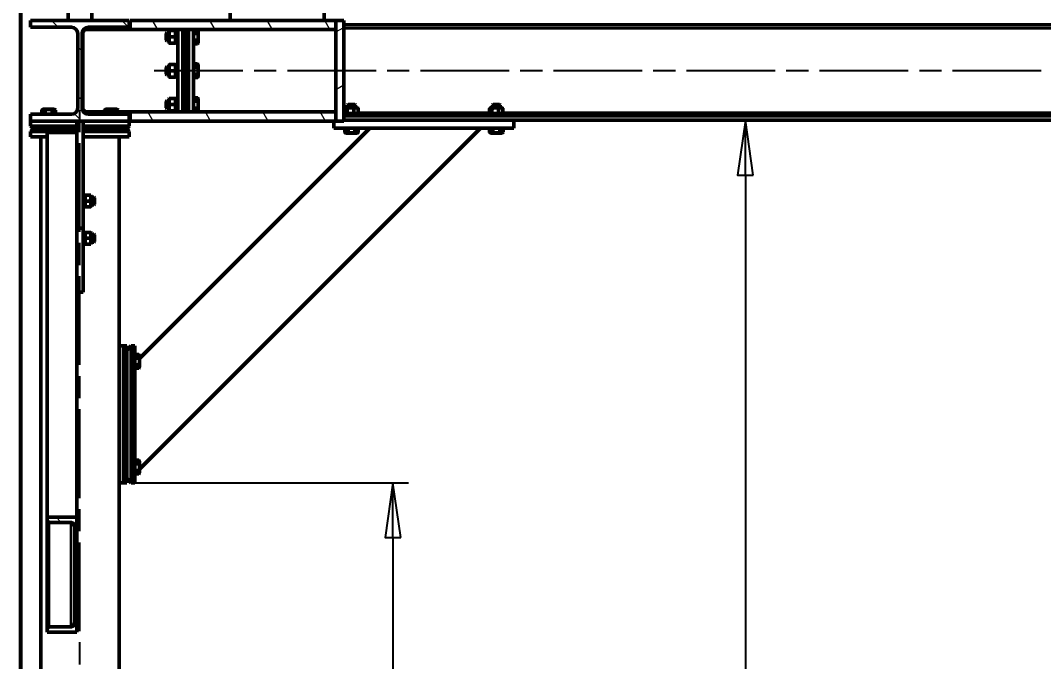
# Model space of a CAD drawing. Header units: millimetres. Extents: x 0 to 25230, y 0 to 17820.
# Drawn here: x 1713 to 3674, y 5081 to 6310 of the extents above; entities that cross this region are included whole.
import ezdxf

# ---------------------------------------------------------------- set-up
doc = ezdxf.new("R2010")
doc.units = ezdxf.units.MM
doc.header["$LTSCALE"] = 30
doc.linetypes.add('CHAIN', pattern=[0.7087, 0.4724, -0.0591, 0.1181, -0.0591])
for name, color, linetype, lineweight in [('Видимые тонкие (ГОСТ)', 7, 'Continuous', 35), ('Видимый контур (ГОСТ)', 7, 'Continuous', 50), ('Осевая линия (ГОСТ)', 7, 'Continuous', 25), ('Размер (ГОСТ)', 7, 'Continuous', 25), ('Штриховка (ГОСТ)', 7, 'Continuous', 18)]:
    doc.layers.add(name, color=color, linetype=linetype, lineweight=lineweight)
doc.styles.add('Обычный текст (ГОСТ)', font='GOST Common Italic.ttf')
doc.dimstyles.new('Обычный (ГОСТ)', dxfattribs={"dimscale": 30, "dimtxt": 3.5, "dimasz": 3.5, "dimexe": 1, "dimexo": 0, "dimgap": 0.5, "dimtad": 1, "dimrnd": 1e-08, "dimtxsty": 'Обычный текст (ГОСТ)', "dimblk": 'Filled-1', "dimcen": 0.09, "dimdle": 15, "dimclrd": 256, "dimclre": 256, "dimclrt": 256, "dimazin": 2, "dimtfac": 0.714286, "dimtdec": 3, "dimtmove": 0, "dimatfit": 3, "dimfxl": 1, "dimtolj": 1, "dimlwd": 25, "dimlwe": 25, "dimarcsym": 0})
pattern_1 = [(135.0002, (0, 0), (-67.3517, -67.3522), [])]
pattern_2 = [(120.0002, (0, 0), (-82.4888, -47.6253), [])]
pattern_3 = [(150.0002, (0, 0), (-47.6246, -82.4891), [])]

# ---------------------------------------------------------------- blocks, each defined once
blk = doc.blocks.new('Filled-1')
at = {"color": 0}
for p, q in [((0, 0), (-1, 0.143)), ((-1, 0.143), (-1, -0.143)), ((-1, 0), (0, 0)), ((-1, -0.143), (0, 0))]:
    blk.add_line(p, q, dxfattribs=at)
at = {"color": 0, "flags": 128}
blk.add_lwpolyline([(-1, -0.143), (0, 0), (-1, 0.143), (-1, -0.143)], dxfattribs=at)
at = {"color": 0}
blk.add_solid([(-1, -0.143), (0, 0), (-1, 0.143), (-1, -0.143)], dxfattribs=at)
blk = doc.blocks.new('*D28')
at = {"layer": 'Defpoints', "color": 0, "linetype": 'Continuous', "transparency": 16777216}
for p in [(3102.7, 6118.3), (1977.3, 3159.6), (3102.7, 3159.6)]:
    blk.add_point(p, dxfattribs=at)
at = {"layer": 'Размер (ГОСТ)', "linetype": 'Continuous', "lineweight": 25, "transparency": 16777216}
for p, q in [((3102.7, 6013.3), (3102.7, 3264.6)), ((1977.3, 3159.6), (3132.7, 3159.6))]:
    blk.add_line(p, q, dxfattribs=at)
at = {"layer": 'Размер (ГОСТ)', "linetype": 'Continuous', "lineweight": 25, "transparency": 16777216, "xscale": 105, "yscale": 105, "zscale": 105}
for p, rotation in [((3102.7, 6118.3), 90), ((3102.7, 3159.6), 270)]:
    blk.add_blockref('Filled-1', p, dxfattribs=dict(at, rotation=rotation))
at = {"layer": 'Размер (ГОСТ)', "linetype": 'Continuous', "lineweight": 25, "transparency": 16777216, "insert": (2982.7, 4482.4), "char_height": 105, "attachment_point": 1, "rotation": 90, "style": 'Обычный текст (ГОСТ)'}
blk.add_mtext('\\A1;3945', dxfattribs=at)
blk = doc.blocks.new('*D29')
at = {"layer": 'Defpoints', "color": 0, "linetype": 'Continuous', "transparency": 16777216}
for p in [(1932.3, 5423.8), (1977.3, 3159.6), (2427.3, 3159.6)]:
    blk.add_point(p, dxfattribs=at)
at = {"layer": 'Размер (ГОСТ)', "linetype": 'Continuous', "lineweight": 25, "transparency": 16777216}
for p, q in [((1932.3, 5423.8), (2457.3, 5423.8)), ((2427.3, 5318.8), (2427.3, 3264.6)), ((1977.3, 3159.6), (2457.3, 3159.6))]:
    blk.add_line(p, q, dxfattribs=at)
at = {"layer": 'Размер (ГОСТ)', "linetype": 'Continuous', "lineweight": 25, "transparency": 16777216, "xscale": 105, "yscale": 105, "zscale": 105}
for p, rotation in [((2427.3, 5423.8), 90), ((2427.3, 3159.6), 270)]:
    blk.add_blockref('Filled-1', p, dxfattribs=dict(at, rotation=rotation))
at = {"layer": 'Размер (ГОСТ)', "linetype": 'Continuous', "lineweight": 25, "transparency": 16777216, "insert": (2307.3, 4151.2), "char_height": 105, "attachment_point": 1, "rotation": 90, "style": 'Обычный текст (ГОСТ)'}
blk.add_mtext('\\A1;3019', dxfattribs=at)

msp = doc.modelspace()

# ---------------------------------------------------------------- hatches: boundary and pattern name
at = {"layer": 'Штриховка (ГОСТ)'}
h = msp.add_hatch(dxfattribs=at)
h.set_pattern_fill('ANSI31', color=256, scale=762, angle=105.0002455, style=0)
h.set_pattern_definition(pattern_3)
edge = h.paths.add_edge_path()
edge.add_line((2130.7206, 6369.1184), (2133.2331, 6369.1184))
edge.add_line((2133.2331, 6369.1184), (2135.5957, 6369.1184))
edge.add_line((2135.5957, 6369.1184), (2136.2958, 6369.1184))
edge.add_line((2136.2958, 6369.1184), (2137.0956, 6369.1184))
edge.add_line((2137.0956, 6369.1184), (2137.0956, 6373.3184))
edge.add_line((2137.0956, 6373.3184), (2115.3456, 6373.3184))
edge.add_line((2115.3456, 6373.3184), (2115.3456, 6309.5684))
edge.add_line((2115.3456, 6309.5684), (2122.7827, 6309.5684))
edge.add_ellipse((2118.3456, 6310.3184), major_axis=(0.75, 4.4371), ratio=1, start_angle=270, end_angle=279.5940682)
edge.add_line((2122.8456, 6310.3184), (2122.8456, 6361.2434))
edge.add_ellipse((2130.7206, 6361.2434), major_axis=(0, 7.875), ratio=1, start_angle=0, end_angle=90, ccw=False)
h = msp.add_hatch(dxfattribs=at)
h.set_pattern_fill('ANSI31', color=256, scale=762, angle=105.0002455, style=0)
h.set_pattern_definition(pattern_3)
edge = h.paths.add_edge_path()
edge.add_line((2277.4581, 6369.1184), (2279.9706, 6369.1184))
edge.add_ellipse((2279.9706, 6361.2434), major_axis=(7.875, 0), ratio=1, start_angle=0, end_angle=90, ccw=False)
edge.add_line((2287.8456, 6361.2434), (2287.8456, 6310.3184))
edge.add_ellipse((2292.3456, 6310.3184), major_axis=(0, -4.5), ratio=1, start_angle=270, end_angle=279.5940682)
edge.add_line((2287.9086, 6309.5684), (2295.3456, 6309.5684))
edge.add_line((2295.3456, 6309.5684), (2295.3456, 6373.3184))
edge.add_line((2295.3456, 6373.3184), (2273.5956, 6373.3184))
edge.add_line((2273.5956, 6373.3184), (2273.5956, 6369.1184))
edge.add_line((2273.5956, 6369.1184), (2277.4581, 6369.1184))
h = msp.add_hatch(dxfattribs=at)
h.set_pattern_fill('ANSI31', color=256, scale=762, angle=14.9999778, style=0)
h.set_pattern_definition([(60, (0, 0), (-82.4889, 47.625), [])])
h.paths.add_polyline_path([(1804.8456, 6309.5684), (1849.8456, 6309.5684), (1849.8456, 6350.8184), (1804.8456, 6350.8184)])
h = msp.add_hatch(dxfattribs=at)
h.set_pattern_fill('ANSI31', color=256, scale=762, angle=90.0002105, style=0)
h.set_pattern_definition(pattern_1)
edge = h.paths.add_edge_path()
edge.add_line((1732.8456, 6129.9434), (1732.8456, 6116.8184))
edge.add_line((1732.8456, 6116.8184), (1921.8456, 6116.8184))
edge.add_line((1921.8456, 6116.8184), (1921.8456, 6129.9434))
edge.add_line((1921.8456, 6129.9434), (1843.4706, 6129.9434))
edge.add_ellipse((1843.4706, 6141.9434), major_axis=(-12, 0), ratio=1, start_angle=0, end_angle=90, ccw=False)
edge.add_line((1831.4706, 6141.9434), (1831.4706, 6284.4434))
edge.add_ellipse((1843.4706, 6284.4434), major_axis=(0, 12), ratio=1, start_angle=0, end_angle=90, ccw=False)
edge.add_line((1843.4706, 6296.4434), (1921.8456, 6296.4434))
edge.add_line((1921.8456, 6296.4434), (1921.8456, 6309.5684))
edge.add_line((1921.8456, 6309.5684), (1732.8456, 6309.5684))
edge.add_line((1732.8456, 6309.5684), (1732.8456, 6296.4434))
edge.add_line((1732.8456, 6296.4434), (1811.2206, 6296.4434))
edge.add_ellipse((1811.2206, 6284.4434), major_axis=(12, 0), ratio=1, start_angle=0, end_angle=90, ccw=False)
edge.add_line((1823.2206, 6284.4434), (1823.2206, 6141.9434))
edge.add_ellipse((1811.2206, 6141.9434), major_axis=(0, -12), ratio=1, start_angle=0, end_angle=90, ccw=False)
edge.add_line((1811.2206, 6129.9434), (1732.8456, 6129.9434))
h = msp.add_hatch(dxfattribs=at)
h.set_pattern_fill('ANSI31', color=256, scale=762, angle=75.0001754, style=0)
h.set_pattern_definition(pattern_2)
h.paths.add_polyline_path([(1838.9706, 6294.9434), (1836.1255, 6292.0983), (2317.8456, 6292.0983), (2317.8456, 6309.5684), (2295.3456, 6309.5684), (2287.9086, 6309.5684), (2122.7827, 6309.5684), (2115.3456, 6309.5684), (1923.3456, 6309.5684), (1923.3456, 6294.9434)])
h = msp.add_hatch(dxfattribs=at)
h.set_pattern_fill('ANSI31', color=256, scale=762, angle=-14.9999778, style=0)
h.set_pattern_definition([(30, (0, 0), (-47.625, 82.4889), [])])
h.paths.add_polyline_path([(2317.8456, 6116.8184), (2332.8456, 6116.8184), (2332.8456, 6309.5684), (2317.8456, 6309.5684), (2317.8456, 6292.0983), (2317.8456, 6134.2885)])
h = msp.add_hatch(dxfattribs=at)
h.set_pattern_fill('ANSI31', color=256, scale=762, angle=75.0001754, style=0)
h.set_pattern_definition(pattern_2)
h.paths.add_polyline_path([(2317.8456, 6134.2885), (1836.1255, 6134.2885), (1838.9706, 6131.4434), (1923.3456, 6131.4434), (1923.3456, 6116.8184), (2317.8456, 6116.8184)])
h = msp.add_hatch(dxfattribs=at)
h.set_pattern_fill('ANSI31', color=256, scale=762, angle=90.0002105, style=0)
h.set_pattern_definition(pattern_1)
edge = h.paths.add_edge_path()
edge.add_line((1817.4456, 5337.3079), (1817.4456, 5158.0553))
edge.add_ellipse((1810.3206, 5158.0553), major_axis=(0, -10.4472), ratio=0.68199836, start_angle=0, end_angle=90, ccw=False)
edge.add_line((1810.3206, 5147.608), (1768.4706, 5147.608))
edge.add_ellipse((1768.4706, 5141.5596), major_axis=(0, -6.0484), ratio=0.68199836, start_angle=180, end_angle=270)
edge.add_line((1764.3456, 5141.5596), (1764.3456, 5137.7106))
edge.add_line((1764.3456, 5137.7106), (1821.3456, 5137.7106))
edge.add_line((1821.3456, 5137.7106), (1821.3456, 5357.6525))
edge.add_line((1821.3456, 5357.6525), (1764.3456, 5357.6525))
edge.add_line((1764.3456, 5357.6525), (1764.3456, 5353.8035))
edge.add_ellipse((1768.4706, 5353.8035), major_axis=(0, 6.0484), ratio=0.68199836, start_angle=90, end_angle=180)
edge.add_line((1768.4706, 5347.7551), (1810.3206, 5347.7551))
edge.add_ellipse((1810.3206, 5337.3079), major_axis=(0, 10.4472), ratio=0.68199836, start_angle=270, end_angle=360, ccw=False)

# ---------------------------------------------------------------- linework, layer by layer
at = {"layer": 'Видимые тонкие (ГОСТ)'}
for p, q in [((2332.8456, 6294.9434), (6646.8456, 6294.9434)), ((2332.8456, 6132.9434), (2335.0569, 6132.9434)), ((2360.6343, 6132.9434), (2612.5569, 6132.9434)), ((2638.1343, 6132.9434), (6646.8456, 6132.9434)), ((1768.4706, 5147.608), (1768.4706, 5347.7551)), ((1810.3206, 5147.608), (1810.3206, 5347.7551))]:
    msp.add_line(p, q, dxfattribs=at)
at = {"layer": 'Видимый контур (ГОСТ)'}
for p, q in [((1713.3456, 6614.8184), (1713.3456, 4141.0996)), ((1714.0956, 4159.8496), (1714.0956, 6574.209)), ((2115.3456, 6373.3184), (2115.3456, 6309.5684)), ((2295.3456, 6309.5684), (2295.3456, 6373.3184)), ((1804.8456, 6350.8184), (1804.8456, 6309.5684)), ((1849.8456, 6309.5684), (1849.8456, 6350.8184)), ((1921.8456, 6309.5684), (1732.8456, 6309.5684)), ((1732.8456, 6309.5684), (1732.8456, 6296.4434)), ((1732.8456, 6296.4434), (1811.2206, 6296.4434)), ((1804.8456, 6309.5684), (1849.8456, 6309.5684)), ((1838.9706, 6294.9434), (1836.1255, 6292.0983)), ((1923.3456, 6294.9434), (1838.9706, 6294.9434)), ((1843.4706, 6296.4434), (1921.8456, 6296.4434)), ((1921.8456, 6296.4434), (1921.8456, 6309.5684)), ((2317.8456, 6309.5684), (1923.3456, 6309.5684)), ((1923.3456, 6309.5684), (1923.3456, 6294.9434)), ((2115.3456, 6309.5684), (2122.7827, 6309.5684)), ((2287.9086, 6309.5684), (2295.3456, 6309.5684)), ((2317.8456, 6292.0983), (2317.8456, 6309.5684)), ((2332.8456, 6309.5684), (2317.8456, 6309.5684)), ((2317.8456, 6309.5684), (2317.8456, 6116.8184)), ((2332.8456, 6116.8184), (2332.8456, 6309.5684)), ((2332.8456, 6300.9434), (6646.8456, 6300.9434)), ((1823.2206, 6284.4434), (1823.2206, 6141.9434)), ((1831.4706, 6141.9434), (1831.4706, 6284.4434)), ((1837.6255, 6292.0983), (1832.9706, 6287.4434)), ((1832.9706, 6138.9434), (1832.9706, 6287.4434)), ((1836.1255, 6292.0983), (2317.8456, 6292.0983)), ((1992.3456, 6284.3184), (1993.5956, 6285.5684)), ((1992.3456, 6271.8184), (1992.3456, 6284.3184)), ((1993.5956, 6285.5684), (1993.5956, 6270.5684)), ((1997.5956, 6285.5684), (1993.5956, 6285.5684)), ((1997.5956, 6288.8684), (1998.2884, 6290.0684)), ((1997.5956, 6288.8684), (1997.5956, 6267.2684)), ((1998.2884, 6290.0684), (1999.3602, 6290.0684)), ((2009.331, 6290.0684), (1999.3602, 6290.0684)), ((2009.331, 6278.0684), (1999.3602, 6278.0684)), ((2009.331, 6290.0684), (2010.4028, 6290.0684)), ((2011.0956, 6288.8684), (2010.4028, 6290.0684)), ((2011.0956, 6289.4813), (2011.0956, 6266.6309)), ((2013.1562, 6289.5059), (2014.8456, 6289.5059)), ((2014.8456, 6134.2885), (2014.8456, 6292.0983)), ((2024.5956, 6292.0983), (2024.5956, 6134.2885)), ((2029.8456, 6134.2885), (2029.8456, 6292.0983)), ((2029.8456, 6292.0983), (2029.8456, 6134.2885)), ((2035.0956, 6134.2885), (2035.0956, 6292.0983)), ((2044.8456, 6292.0983), (2044.8456, 6134.2885)), ((2052.891, 6291.0588), (2044.8456, 6291.0588)), ((2052.891, 6284.5636), (2044.8456, 6284.5636)), ((2054.2206, 6288.7559), (2052.891, 6291.0588)), ((2054.2206, 6288.7559), (2054.2206, 6267.3809)), ((1992.3456, 6271.8184), (1993.5956, 6270.5684)), ((1997.5956, 6270.5684), (1993.5956, 6270.5684)), ((1997.5956, 6267.2684), (1998.2884, 6266.0684)), ((1999.3602, 6266.0684), (1998.2884, 6266.0684)), ((2009.331, 6266.0684), (1999.3602, 6266.0684)), ((2010.4028, 6266.0684), (2009.331, 6266.0684)), ((2011.0956, 6267.2684), (2010.4028, 6266.0684)), ((2011.0956, 6266.6309), (2014.8456, 6266.6309)), ((2052.891, 6271.5733), (2044.8456, 6271.5733)), ((2052.891, 6265.0781), (2044.8456, 6265.0781)), ((2054.2206, 6267.3809), (2052.891, 6265.0781)), ((1992.3456, 6219.4434), (1993.5956, 6220.6934)), ((1992.3456, 6206.9434), (1992.3456, 6219.4434)), ((1993.5956, 6220.6934), (1993.5956, 6205.6934)), ((1997.5956, 6220.6934), (1993.5956, 6220.6934)), ((1997.5956, 6223.9934), (1998.2884, 6225.1934)), ((1997.5956, 6223.9934), (1997.5956, 6202.3934)), ((1998.2884, 6225.1934), (1999.3602, 6225.1934)), ((2009.331, 6225.1934), (1999.3602, 6225.1934)), ((2009.331, 6225.1934), (2010.4028, 6225.1934)), ((2011.0956, 6223.9934), (2010.4028, 6225.1934)), ((2011.0956, 6224.6063), (2011.0956, 6201.7559)), ((2013.1562, 6224.6309), (2014.8456, 6224.6309)), ((2052.891, 6226.1838), (2044.8456, 6226.1838)), ((2052.891, 6219.6886), (2044.8456, 6219.6886)), ((2054.2206, 6223.8809), (2052.891, 6226.1838)), ((2054.2206, 6223.8809), (2054.2206, 6202.5059)), ((1992.3456, 6206.9434), (1993.5956, 6205.6934)), ((1997.5956, 6205.6934), (1993.5956, 6205.6934)), ((1997.5956, 6202.3934), (1998.2884, 6201.1934)), ((1999.3602, 6201.1934), (1998.2884, 6201.1934)), ((2009.331, 6213.1934), (1999.3602, 6213.1934)), ((2009.331, 6201.1934), (1999.3602, 6201.1934)), ((2010.4028, 6201.1934), (2009.331, 6201.1934)), ((2011.0956, 6202.3934), (2010.4028, 6201.1934)), ((2011.0956, 6201.7559), (2014.8456, 6201.7559)), ((2052.891, 6206.6983), (2044.8456, 6206.6983)), ((2052.891, 6200.2031), (2044.8456, 6200.2031)), ((2054.2206, 6202.5059), (2052.891, 6200.2031)), ((1997.5956, 6159.1184), (1998.2884, 6160.3184)), ((1997.5956, 6159.1184), (1997.5956, 6137.5184)), ((1998.2884, 6160.3184), (1999.3602, 6160.3184)), ((2009.331, 6160.3184), (1999.3602, 6160.3184)), ((2009.331, 6160.3184), (2010.4028, 6160.3184)), ((2011.0956, 6159.1184), (2010.4028, 6160.3184)), ((2011.0956, 6159.7313), (2011.0956, 6136.8809)), ((2013.1562, 6159.7559), (2014.8456, 6159.7559)), ((2052.891, 6161.3088), (2044.8456, 6161.3088)), ((2054.2206, 6159.0059), (2052.891, 6161.3088)), ((2054.2206, 6159.0059), (2054.2206, 6137.6309)), ((1756.6581, 6139.3184), (1754.3552, 6137.9889)), ((1754.3552, 6137.9889), (1754.3552, 6129.9434)), ((1756.6581, 6139.3184), (1778.0331, 6139.3184)), ((1760.8504, 6137.9889), (1760.8504, 6129.9434)), ((1773.8408, 6137.9889), (1773.8408, 6129.9434)), ((1778.0331, 6139.3184), (1780.336, 6137.9889)), ((1780.336, 6137.9889), (1780.336, 6129.9434)), ((1832.9706, 6138.9434), (1837.6255, 6134.2885)), ((1876.6581, 6139.3184), (1874.3552, 6137.9889)), ((1874.3552, 6137.9889), (1874.3552, 6134.2885)), ((1876.6581, 6139.3184), (1898.0331, 6139.3184)), ((1880.8504, 6137.9889), (1880.8504, 6134.2885)), ((1893.8408, 6137.9889), (1893.8408, 6134.2885)), ((1898.0331, 6139.3184), (1900.336, 6137.9889)), ((1900.336, 6137.9889), (1900.336, 6134.2885)), ((1992.3456, 6154.5684), (1993.5956, 6155.8184)), ((1992.3456, 6142.0684), (1992.3456, 6154.5684)), ((1992.3456, 6142.0684), (1993.5956, 6140.8184)), ((1993.5956, 6155.8184), (1993.5956, 6140.8184)), ((1997.5956, 6155.8184), (1993.5956, 6155.8184)), ((1997.5956, 6140.8184), (1993.5956, 6140.8184)), ((1997.5956, 6137.5184), (1998.2884, 6136.3184)), ((2009.331, 6148.3184), (1999.3602, 6148.3184)), ((2011.0956, 6137.5184), (2010.4028, 6136.3184)), ((2052.891, 6154.8136), (2044.8456, 6154.8136)), ((2052.891, 6141.8233), (2044.8456, 6141.8233)), ((2054.2206, 6137.6309), (2052.891, 6135.3281)), ((2335.0569, 6141.0391), (2335.0569, 6132.3478)), ((2337.7206, 6142.6934), (2335.8819, 6141.6318)), ((2357.9706, 6142.6934), (2337.7206, 6142.6934)), ((2339.4767, 6141.0391), (2339.4767, 6132.3478)), ((2341.5956, 6148.3184), (2340.3456, 6147.0684)), ((2355.3456, 6147.0684), (2340.3456, 6147.0684)), ((2340.3456, 6142.6934), (2340.3456, 6147.0684)), ((2341.5956, 6148.3184), (2354.0956, 6148.3184)), ((2352.2654, 6141.0391), (2352.2654, 6132.3478)), ((2354.0956, 6148.3184), (2355.3456, 6147.0684)), ((2355.3456, 6142.6934), (2355.3456, 6147.0684)), ((2357.9706, 6142.6934), (2359.8094, 6141.6318)), ((2360.6343, 6141.0391), (2360.6343, 6132.3478)), ((2612.5569, 6141.0391), (2612.5569, 6132.3478)), ((2615.2206, 6142.6934), (2613.3819, 6141.6318)), ((2635.4706, 6142.6934), (2615.2206, 6142.6934)), ((2616.9767, 6141.0391), (2616.9767, 6132.3478)), ((2619.0956, 6148.3184), (2617.8456, 6147.0684)), ((2632.8456, 6147.0684), (2617.8456, 6147.0684)), ((2617.8456, 6142.6934), (2617.8456, 6147.0684)), ((2619.0956, 6148.3184), (2631.5956, 6148.3184)), ((2629.7654, 6141.0391), (2629.7654, 6132.3478)), ((2631.5956, 6148.3184), (2632.8456, 6147.0684)), ((2632.8456, 6142.6934), (2632.8456, 6147.0684)), ((2635.4706, 6142.6934), (2637.3094, 6141.6318)), ((2638.1343, 6141.0391), (2638.1343, 6132.3478)), ((1732.8456, 6129.9434), (1732.8456, 6116.8184)), ((1811.2206, 6129.9434), (1732.8456, 6129.9434)), ((2317.8456, 6134.2885), (1836.1255, 6134.2885)), ((1836.1255, 6134.2885), (1838.9706, 6131.4434)), ((1838.9706, 6131.4434), (1923.3456, 6131.4434)), ((1921.8456, 6129.9434), (1843.4706, 6129.9434)), ((1874.3552, 6131.4434), (1874.3552, 6129.9434)), ((1880.8504, 6131.4434), (1880.8504, 6129.9434)), ((1893.8408, 6131.4434), (1893.8408, 6129.9434)), ((1900.336, 6131.4434), (1900.336, 6129.9434)), ((1921.8456, 6116.8184), (1921.8456, 6129.9434)), ((1923.3456, 6131.4434), (1923.3456, 6116.8184)), ((1999.3602, 6136.3184), (1998.2884, 6136.3184)), ((2009.331, 6136.3184), (1999.3602, 6136.3184)), ((2010.4028, 6136.3184), (2009.331, 6136.3184)), ((2011.0956, 6136.8809), (2014.8456, 6136.8809)), ((2052.891, 6135.3281), (2044.8456, 6135.3281)), ((2317.8456, 6116.8184), (2317.8456, 6134.2885)), ((2332.8456, 6126.9434), (6646.8456, 6126.9434)), ((2332.8456, 6118.3184), (6646.8456, 6118.3184)), ((2659.0956, 6118.3184), (2332.8456, 6118.3184)), ((2337.7206, 6130.6934), (2335.8819, 6131.755)), ((2336.4081, 6130.6934), (2359.2831, 6130.6934)), ((2336.4081, 6129.0041), (2336.4081, 6130.6934)), ((2357.9706, 6130.6934), (2359.8094, 6131.755)), ((2359.2831, 6126.9434), (2359.2831, 6130.6934)), ((2615.2206, 6130.6934), (2613.3819, 6131.755)), ((2613.9081, 6130.6934), (2636.7831, 6130.6934)), ((2613.9081, 6129.0041), (2613.9081, 6130.6934)), ((2635.4706, 6130.6934), (2637.3094, 6131.755)), ((2636.7831, 6126.9434), (2636.7831, 6130.6934)), ((2659.0956, 6118.3184), (2659.0956, 6103.3184)), ((1732.8456, 6116.8184), (1921.8456, 6116.8184)), ((1732.8456, 6116.8184), (1732.8456, 6107.0684)), ((1738.0956, 6101.8184), (1732.8456, 6107.0684)), ((1821.3456, 6107.0684), (1732.8456, 6107.0684)), ((1738.0956, 6101.8184), (1732.8456, 6096.5684)), ((1738.0956, 6101.8184), (1821.3456, 6101.8184)), ((1821.3456, 6101.8184), (1738.0956, 6101.8184)), ((1821.3456, 5911.2828), (1821.3456, 6116.8184)), ((1833.3456, 6116.8184), (1833.3456, 5911.2828)), ((1921.8456, 6107.0684), (1833.3456, 6107.0684)), ((1833.3456, 6101.8184), (1916.5956, 6101.8184)), ((1916.5956, 6101.8184), (1833.3456, 6101.8184)), ((1916.5956, 6101.8184), (1921.8456, 6107.0684)), ((1916.5956, 6101.8184), (1921.8456, 6096.5684)), ((1921.8456, 6116.8184), (1921.8456, 6107.0684)), ((1923.3456, 6116.8184), (2317.8456, 6116.8184)), ((1941.7206, 5661.9129), (2383.1262, 6103.3184)), ((1941.7206, 5449.7808), (2595.2582, 6103.3184)), ((2314.0956, 6116.8184), (2314.0956, 6103.3184)), ((2659.0956, 6103.3184), (2314.0956, 6103.3184)), ((2317.8456, 6116.8184), (2332.8456, 6116.8184)), ((2334.8552, 6095.273), (2334.8552, 6103.3184)), ((2341.3504, 6095.273), (2341.3504, 6103.3184)), ((2354.3408, 6095.273), (2354.3408, 6103.3184)), ((2360.836, 6095.273), (2360.836, 6103.3184)), ((2612.3552, 6095.273), (2612.3552, 6103.3184)), ((2618.8504, 6095.273), (2618.8504, 6103.3184)), ((2631.8408, 6095.273), (2631.8408, 6103.3184)), ((2638.336, 6095.273), (2638.336, 6103.3184)), ((1732.8456, 6096.5684), (1821.3456, 6096.5684)), ((1732.8456, 6086.8184), (1732.8456, 6096.5684)), ((1732.8456, 6086.8184), (1764.3456, 6086.8184)), ((1752.3456, 3174.5684), (1752.3456, 6086.8184)), ((1821.3456, 6095.1263), (1764.3456, 6095.1263)), ((1764.3456, 5357.6525), (1764.3456, 6095.1263)), ((1833.3456, 6096.5684), (1921.8456, 6096.5684)), ((1833.3456, 6086.8184), (1921.8456, 6086.8184)), ((1902.3456, 3174.5684), (1902.3456, 6086.8184)), ((1921.8456, 6086.8184), (1921.8456, 6096.5684)), ((2337.1581, 6093.9434), (2334.8552, 6095.273)), ((2358.5331, 6093.9434), (2337.1581, 6093.9434)), ((2358.5331, 6093.9434), (2360.836, 6095.273)), ((2614.6581, 6093.9434), (2612.3552, 6095.273)), ((2636.0331, 6093.9434), (2614.6581, 6093.9434)), ((2636.0331, 6093.9434), (2638.336, 6095.273)), ((1835.2002, 5974.6815), (1836.7206, 5974.6815)), ((1836.7206, 5973.744), (1837.3701, 5974.869)), ((1836.7206, 5974.6815), (1836.7206, 5952.5565)), ((1837.3701, 5974.869), (1838.3749, 5974.869)), ((1847.0663, 5974.869), (1838.3749, 5974.869)), ((1847.0663, 5963.619), (1838.3749, 5963.619)), ((1847.0663, 5974.869), (1848.0711, 5974.869)), ((1848.7206, 5973.744), (1848.0711, 5974.869)), ((1848.7206, 5953.494), (1848.7206, 5973.744)), ((1848.7206, 5971.119), (1853.6956, 5971.119)), ((1853.6956, 5956.119), (1853.6956, 5971.119)), ((1854.9456, 5969.869), (1853.6956, 5971.119)), ((1854.9456, 5969.869), (1854.9456, 5957.369)), ((1833.3456, 5952.5565), (1836.7206, 5952.5565)), ((1836.7206, 5953.494), (1837.3701, 5952.369)), ((1838.3749, 5952.369), (1837.3701, 5952.369)), ((1847.0663, 5952.369), (1838.3749, 5952.369)), ((1848.0711, 5952.369), (1847.0663, 5952.369)), ((1848.7206, 5953.494), (1848.0711, 5952.369)), ((1848.7206, 5956.119), (1853.6956, 5956.119)), ((1854.9456, 5957.369), (1853.6956, 5956.119)), ((1833.3456, 5911.2828), (1821.3456, 5911.2828)), ((1821.3456, 5899.5808), (1821.3456, 5911.2828)), ((1833.3456, 5911.2828), (1833.3456, 5789.0684)), ((1835.2002, 5903.3745), (1836.7206, 5903.3745)), ((1836.7206, 5902.437), (1837.3701, 5903.562)), ((1836.7206, 5903.3745), (1836.7206, 5881.2495)), ((1837.3701, 5903.562), (1838.3749, 5903.562)), ((1847.0663, 5903.562), (1838.3749, 5903.562)), ((1847.0663, 5903.562), (1848.0711, 5903.562)), ((1848.7206, 5902.437), (1848.0711, 5903.562)), ((1848.7206, 5882.187), (1848.7206, 5902.437)), ((1821.3456, 5357.6525), (1821.3456, 5899.5808)), ((1847.0663, 5892.312), (1838.3749, 5892.312)), ((1848.7206, 5899.812), (1853.6956, 5899.812)), ((1848.7206, 5884.812), (1853.6956, 5884.812)), ((1853.6956, 5884.812), (1853.6956, 5899.812)), ((1854.9456, 5898.562), (1853.6956, 5899.812)), ((1854.9456, 5886.062), (1853.6956, 5884.812)), ((1854.9456, 5898.562), (1854.9456, 5886.062)), ((1833.3456, 5881.2495), (1836.7206, 5881.2495)), ((1836.7206, 5882.187), (1837.3701, 5881.062)), ((1838.3749, 5881.062), (1837.3701, 5881.062)), ((1847.0663, 5881.062), (1838.3749, 5881.062)), ((1848.0711, 5881.062), (1847.0663, 5881.062)), ((1848.7206, 5882.187), (1848.0711, 5881.062)), ((1833.3456, 5789.0684), (1821.3456, 5789.0684)), ((1910.5956, 5686.3184), (1902.3456, 5686.3184)), ((1910.5956, 5423.8184), (1910.5956, 5686.3184)), ((1917.3456, 5686.3184), (1910.5956, 5686.3184)), ((1917.3456, 5686.3184), (1917.3456, 5423.8184)), ((1917.3456, 5678.0684), (1925.5956, 5686.3184)), ((1925.5956, 5423.8184), (1925.5956, 5686.3184)), ((1932.3456, 5686.3184), (1925.5956, 5686.3184)), ((1932.3456, 5686.3184), (1932.3456, 5423.8184)), ((1940.391, 5669.3088), (1932.3456, 5669.3088)), ((1941.7206, 5667.0059), (1940.391, 5669.3088)), ((1941.7206, 5667.0059), (1941.7206, 5645.6309)), ((1940.391, 5662.8136), (1932.3456, 5662.8136)), ((1940.391, 5649.8233), (1932.3456, 5649.8233)), ((1940.391, 5643.3281), (1932.3456, 5643.3281)), ((1941.7206, 5645.6309), (1940.391, 5643.3281)), ((1940.391, 5466.8088), (1932.3456, 5466.8088)), ((1940.391, 5460.3136), (1932.3456, 5460.3136)), ((1941.7206, 5464.5059), (1940.391, 5466.8088)), ((1941.7206, 5464.5059), (1941.7206, 5443.1309)), ((1917.3456, 5432.0684), (1925.5956, 5423.8184)), ((1940.391, 5447.3233), (1932.3456, 5447.3233)), ((1940.391, 5440.8281), (1932.3456, 5440.8281)), ((1932.3456, 5440.4058), (1932.7678, 5440.8281)), ((1941.7206, 5443.1309), (1940.391, 5440.8281)), ((1902.3456, 5423.8184), (1910.5956, 5423.8184)), ((1917.3456, 5423.8184), (1910.5956, 5423.8184)), ((1932.3456, 5423.8184), (1925.5956, 5423.8184)), ((1821.3456, 5357.6525), (1764.3456, 5357.6525)), ((1764.3456, 5357.6525), (1764.3456, 5353.8035)), ((1764.3456, 5141.5596), (1764.3456, 5353.8035)), ((1821.3456, 5137.7106), (1821.3456, 5357.6525)), ((1768.4706, 5347.7551), (1810.3206, 5347.7551)), ((1817.4456, 5337.3079), (1817.4456, 5158.0553)), ((1764.3456, 5141.5596), (1764.3456, 5137.7106)), ((1764.3456, 5137.7106), (1821.3456, 5137.7106)), ((1810.3206, 5147.608), (1768.4706, 5147.608))]:
    msp.add_line(p, q, dxfattribs=at)
for centre, radius, start, end in [((1811.2206, 6284.4434), 12, 0, 90), ((1843.4706, 6284.4434), 12, 90, 180), ((2292.3456, 6310.3184), 4.5, 180, 189.5940682), ((1811.2206, 6141.9434), 12, 270, 0), ((1843.4706, 6141.9434), 12, 180, 270)]:
    msp.add_arc(centre, radius, start, end, dxfattribs=at)
for centre, major_axis, ratio, start_param, end_param in [((2013.1562, 6278.0684), (-31.4243, 0), 0.363970234, 4.71238898, 4.778009836), ((2013.1562, 6213.1934), (-31.4243, 0), 0.363970234, 4.71238898, 4.778009836), ((2013.1562, 6148.3184), (-31.4243, 0), 0.363970234, 4.71238898, 4.778009836), ((2347.8456, 6129.0041), (0, -31.4243), 0.363970234, 4.71238898, 4.778009836), ((2625.3456, 6129.0041), (0, -31.4243), 0.363970234, 4.71238898, 4.778009836), ((1835.2002, 5963.619), (-30.394, 0), 0.363970234, 4.71238898, 4.773443855), ((1835.2002, 5892.312), (-30.394, 0), 0.363970234, 4.71238898, 4.773443855), ((1768.4706, 5353.8035), (0, 6.0484), 0.68199836, 1.570796327, 3.141592654), ((1810.3206, 5337.3079), (0, 10.4472), 0.68199836, 4.71238898, 6.283185307), ((1810.3206, 5158.0553), (0, -10.4472), 0.68199836, 0, 1.570796327), ((1768.4706, 5141.5596), (0, -6.0484), 0.68199836, 3.141592654, 4.71238898)]:
    msp.add_ellipse(centre, major_axis=major_axis, ratio=ratio, start_param=start_param, end_param=end_param, dxfattribs=at)
for points, weights in [([(1999.3602, 6290.0684), (1997.3602, 6284.0684), (1999.3602, 6278.0684)], [1, 1.15470053838, 1]), ([(1999.3602, 6278.0684), (1997.3602, 6272.0684), (1999.3602, 6266.0684)], [1, 1.15470053838, 1]), ([(2009.331, 6278.0684), (2011.331, 6284.0684), (2009.331, 6290.0684)], [1, 1.15470053838, 1]), ([(2009.331, 6266.0684), (2011.331, 6272.0684), (2009.331, 6278.0684)], [1, 1.15470053838, 1]), ([(2052.891, 6291.0588), (2054.766, 6287.8112), (2052.891, 6284.5636)], [1.16025403784, 1.33974596216, 1.16025403784]), ([(2052.891, 6284.5636), (2054.766, 6278.0684), (2052.891, 6271.5733)], [1.16025403784, 1.33974596216, 1.16025403784]), ([(2052.891, 6271.5733), (2054.766, 6268.3257), (2052.891, 6265.0781)], [1.16025403784, 1.33974596216, 1.16025403784]), ([(1999.3602, 6225.1934), (1997.3602, 6219.1934), (1999.3602, 6213.1934)], [1, 1.15470053838, 1]), ([(2009.331, 6213.1934), (2011.331, 6219.1934), (2009.331, 6225.1934)], [1, 1.15470053838, 1]), ([(2052.891, 6226.1838), (2054.766, 6222.9362), (2052.891, 6219.6886)], [1.16025403784, 1.33974596216, 1.16025403784]), ([(2052.891, 6219.6886), (2054.766, 6213.1934), (2052.891, 6206.6983)], [1.16025403784, 1.33974596216, 1.16025403784]), ([(1999.3602, 6213.1934), (1997.3602, 6207.1934), (1999.3602, 6201.1934)], [1, 1.15470053838, 1]), ([(2009.331, 6201.1934), (2011.331, 6207.1934), (2009.331, 6213.1934)], [1, 1.15470053838, 1]), ([(2052.891, 6206.6983), (2054.766, 6203.4507), (2052.891, 6200.2031)], [1.16025403784, 1.33974596216, 1.16025403784]), ([(1999.3602, 6160.3184), (1997.3602, 6154.3184), (1999.3602, 6148.3184)], [1, 1.15470053838, 1]), ([(2009.331, 6148.3184), (2011.331, 6154.3184), (2009.331, 6160.3184)], [1, 1.15470053838, 1]), ([(2052.891, 6161.3088), (2054.766, 6158.0612), (2052.891, 6154.8136)], [1.16025403784, 1.33974596216, 1.16025403784]), ([(1754.3552, 6137.9889), (1757.6028, 6139.8639), (1760.8504, 6137.9889)], [1.16025403784, 1.33974596216, 1.16025403784]), ([(1760.8504, 6137.9889), (1767.3456, 6139.8639), (1773.8408, 6137.9889)], [1.16025403784, 1.33974596216, 1.16025403784]), ([(1773.8408, 6137.9889), (1777.0884, 6139.8639), (1780.336, 6137.9889)], [1.16025403784, 1.33974596216, 1.16025403784]), ([(1874.3552, 6137.9889), (1877.6028, 6139.8639), (1880.8504, 6137.9889)], [1.16025403784, 1.33974596216, 1.16025403784]), ([(1880.8504, 6137.9889), (1887.3456, 6139.8639), (1893.8408, 6137.9889)], [1.16025403784, 1.33974596216, 1.16025403784]), ([(1893.8408, 6137.9889), (1897.0884, 6139.8639), (1900.336, 6137.9889)], [1.16025403784, 1.33974596216, 1.16025403784]), ([(1999.3602, 6148.3184), (1997.3602, 6142.3184), (1999.3602, 6136.3184)], [1, 1.15470053838, 1]), ([(2009.331, 6136.3184), (2011.331, 6142.3184), (2009.331, 6148.3184)], [1, 1.15470053838, 1]), ([(2052.891, 6154.8136), (2054.766, 6148.3184), (2052.891, 6141.8233)], [1.16025403784, 1.33974596216, 1.16025403784]), ([(2052.891, 6141.8233), (2054.766, 6138.5757), (2052.891, 6135.3281)], [1.16025403784, 1.33974596216, 1.16025403784]), ([(2339.4767, 6141.0391), (2337.2668, 6142.9141), (2335.0569, 6141.0391)], [1, 1.15470053838, 1]), ([(2352.2654, 6141.0391), (2345.871, 6142.9141), (2339.4767, 6141.0391)], [1, 1.15470053838, 1]), ([(2360.6343, 6141.0391), (2356.4499, 6142.9141), (2352.2654, 6141.0391)], [1, 1.15470053838, 1]), ([(2359.8094, 6141.6318), (2360.2049, 6141.4035), (2360.6343, 6141.0391)], [1.04422526788, 1.02673181635, 1]), ([(2616.9767, 6141.0391), (2614.7668, 6142.9141), (2612.5569, 6141.0391)], [1, 1.15470053838, 1]), ([(2629.7654, 6141.0391), (2623.371, 6142.9141), (2616.9767, 6141.0391)], [1, 1.15470053838, 1]), ([(2638.1343, 6141.0391), (2633.9499, 6142.9141), (2629.7654, 6141.0391)], [1, 1.15470053838, 1]), ([(2637.3094, 6141.6318), (2637.7049, 6141.4035), (2638.1343, 6141.0391)], [1.04422526788, 1.02673181635, 1]), ([(2335.0569, 6132.3478), (2337.2668, 6130.4728), (2339.4767, 6132.3478)], [1, 1.15470053838, 1]), ([(2339.4767, 6132.3478), (2345.871, 6130.4728), (2352.2654, 6132.3478)], [1, 1.15470053838, 1]), ([(2352.2654, 6132.3478), (2356.4499, 6130.4728), (2360.6343, 6132.3478)], [1, 1.15470053838, 1]), ([(2360.6343, 6132.3478), (2360.2049, 6131.9834), (2359.8094, 6131.755)], [1, 1.02673181635, 1.04422526788]), ([(2612.5569, 6132.3478), (2614.7668, 6130.4728), (2616.9767, 6132.3478)], [1, 1.15470053838, 1]), ([(2616.9767, 6132.3478), (2623.371, 6130.4728), (2629.7654, 6132.3478)], [1, 1.15470053838, 1]), ([(2629.7654, 6132.3478), (2633.9499, 6130.4728), (2638.1343, 6132.3478)], [1, 1.15470053838, 1]), ([(2638.1343, 6132.3478), (2637.7049, 6131.9834), (2637.3094, 6131.755)], [1, 1.02673181635, 1.04422526788]), ([(2341.3504, 6095.273), (2338.1028, 6093.398), (2334.8552, 6095.273)], [1.16025403784, 1.33974596216, 1.16025403784]), ([(2354.3408, 6095.273), (2347.8456, 6093.398), (2341.3504, 6095.273)], [1.16025403784, 1.33974596216, 1.16025403784]), ([(2360.836, 6095.273), (2357.5884, 6093.398), (2354.3408, 6095.273)], [1.16025403784, 1.33974596216, 1.16025403784]), ([(2618.8504, 6095.273), (2615.6028, 6093.398), (2612.3552, 6095.273)], [1.16025403784, 1.33974596216, 1.16025403784]), ([(2631.8408, 6095.273), (2625.3456, 6093.398), (2618.8504, 6095.273)], [1.16025403784, 1.33974596216, 1.16025403784]), ([(2638.336, 6095.273), (2635.0884, 6093.398), (2631.8408, 6095.273)], [1.16025403784, 1.33974596216, 1.16025403784]), ([(1838.3749, 5974.869), (1836.4999, 5969.244), (1838.3749, 5963.619)], [1, 1.15470053838, 1]), ([(1838.3749, 5963.619), (1836.4999, 5957.994), (1838.3749, 5952.369)], [1, 1.15470053838, 1]), ([(1847.0663, 5963.619), (1848.9413, 5969.244), (1847.0663, 5974.869)], [1, 1.15470053838, 1]), ([(1847.0663, 5952.369), (1848.9413, 5957.994), (1847.0663, 5963.619)], [1, 1.15470053838, 1]), ([(1838.3749, 5903.562), (1836.4999, 5897.937), (1838.3749, 5892.312)], [1, 1.15470053838, 1]), ([(1847.0663, 5892.312), (1848.9413, 5897.937), (1847.0663, 5903.562)], [1, 1.15470053838, 1]), ([(1838.3749, 5892.312), (1836.4999, 5886.687), (1838.3749, 5881.062)], [1, 1.15470053838, 1]), ([(1847.0663, 5881.062), (1848.9413, 5886.687), (1847.0663, 5892.312)], [1, 1.15470053838, 1]), ([(1940.391, 5669.3088), (1942.266, 5666.0612), (1940.391, 5662.8136)], [1.16025403784, 1.33974596216, 1.16025403784]), ([(1940.391, 5662.8136), (1942.266, 5656.3184), (1940.391, 5649.8233)], [1.16025403784, 1.33974596216, 1.16025403784]), ([(1940.391, 5649.8233), (1942.266, 5646.5757), (1940.391, 5643.3281)], [1.16025403784, 1.33974596216, 1.16025403784]), ([(1940.391, 5466.8088), (1942.266, 5463.5612), (1940.391, 5460.3136)], [1.16025403784, 1.33974596216, 1.16025403784]), ([(1940.391, 5460.3136), (1942.266, 5453.8184), (1940.391, 5447.3233)], [1.16025403784, 1.33974596216, 1.16025403784]), ([(1940.391, 5447.3233), (1942.266, 5444.0757), (1940.391, 5440.8281)], [1.16025403784, 1.33974596216, 1.16025403784])]:
    msp.add_rational_spline(points, weights, degree=2, dxfattribs=at)
at = {"layer": 'Осевая линия (ГОСТ)', "linetype": 'CHAIN', "ltscale": 11.993792}
for p, q in [((1969.8456, 6213.9434), (7009.8456, 6213.9434)), ((1827.3456, 3099.5684), (1827.3456, 6161.8184))]:
    msp.add_line(p, q, dxfattribs=at)

# ---------------------------------------------------------------- dimensions: what is measured, and where the dimension line sits
at = {"layer": 'Размер (ГОСТ)', "linetype": 'Continuous', "lineweight": 25}
for base, p1, override, picture, middle in [((3102.7122, 3159.5684), (3102.7122, 6118.3184), {"dimgap": 0.5, "dimdec": 2, "dimlfac": 1.333333, "dimse1": 1, "dimtol": 0, "dimlim": 0, "dimtp": 0, "dimtm": 0, "dimtdec": 3, "dimtofl": 0, "dimatfit": 1}, '*D28', (3102.7122, 4638.9434)), ((2427.3456, 3159.5684), (1932.3456, 5423.8184), {"dimgap": 0.5, "dimdec": 2, "dimlfac": 1.333333, "dimtol": 0, "dimlim": 0, "dimtp": 0, "dimtm": 0, "dimtdec": 3, "dimtofl": 0, "dimatfit": 1}, '*D29', (2427.3456, 4291.6934))]:
    dim = msp.add_linear_dim(base=base, p1=p1, p2=(1977.3456, 3159.5684), angle=270, dimstyle='Обычный (ГОСТ)', override=override, dxfattribs=at)
    dim.commit()
    dim.dimension.update_dxf_attribs({"geometry": picture, "text_midpoint": middle, "dimtype": 160})

doc.saveas('drawing.dxf')
